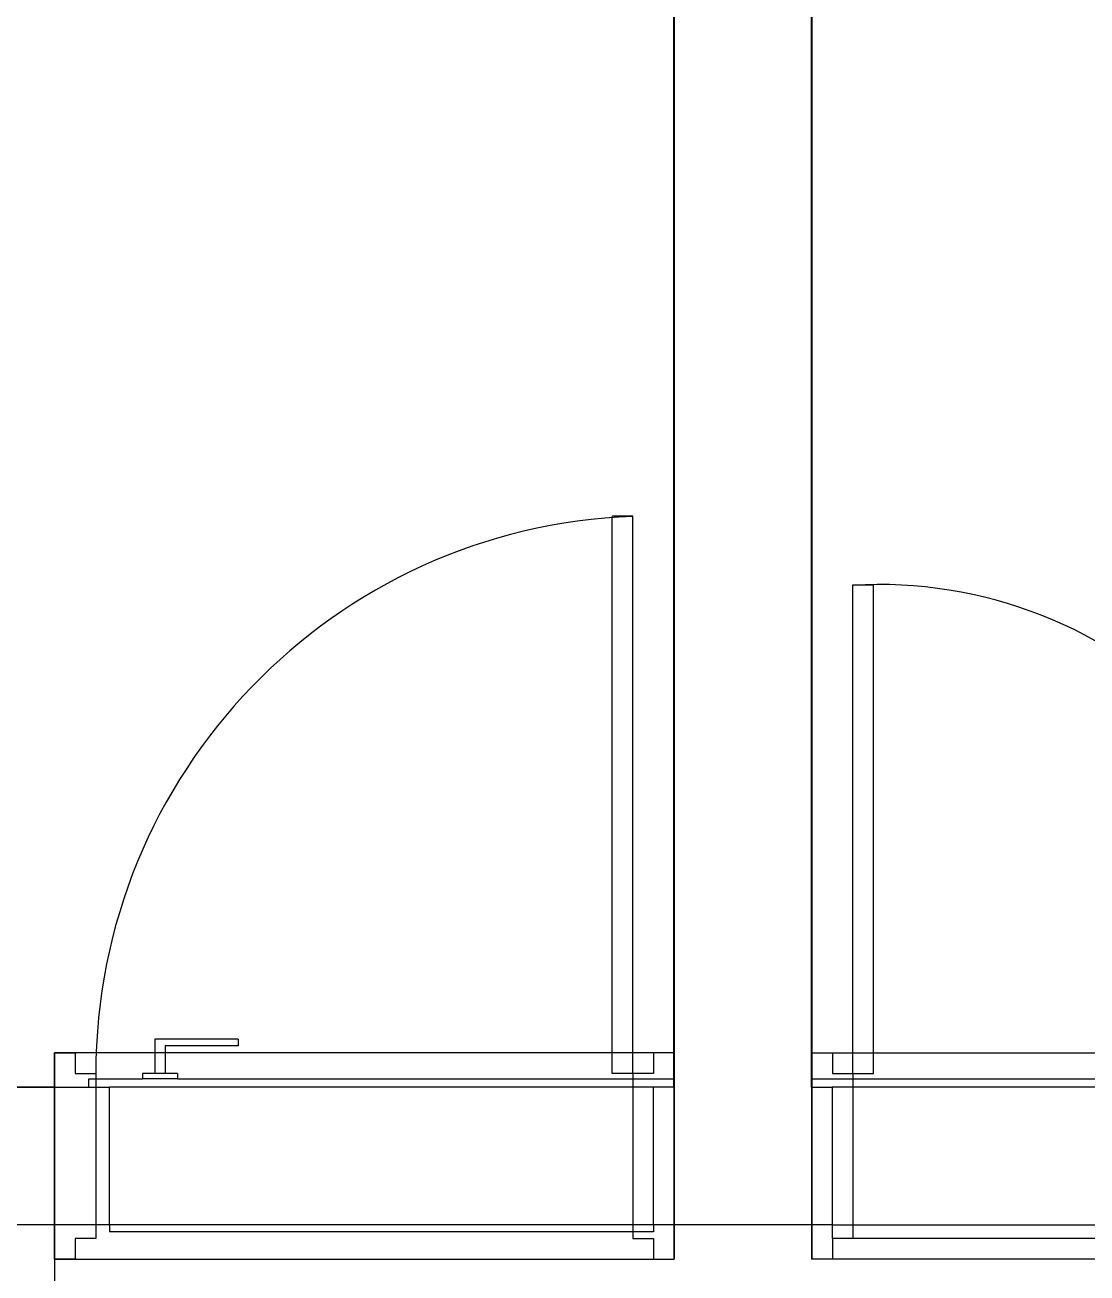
# Model space of a CAD drawing. Header units: millimetres. Extents: x -41292 to 298682, y -22072 to 33155.
# Drawn here: x 27502 to 29045, y 8011 to 9824 of the extents above; entities that cross this region are included whole.
import ezdxf

# ---------------------------------------------------------------- set-up
doc = ezdxf.new("R2010")
doc.units = ezdxf.units.MM
for name, color, linetype in [('벽1', 2, 'Continuous'), ('창호', 4, 'Continuous'), ('틀', 8, 'Continuous')]:
    doc.layers.add(name, color=color, linetype=linetype)

# ---------------------------------------------------------------- blocks, each defined once
blk = doc.blocks.new('AHSISHEUD')
for p, q in [((29272, 25940.7), (29272, 28268.7)), ((29072, 25940.7), (29072, 27658.7)), ((28439, 25998.7), (28317.7, 25998.7)), ((28317.7, 25998.7), (28317.7, 25948.7)), ((28439, 25998.7), (28439, 25988.7)), ((28332.9, 25988.7), (28332.9, 25948.7)), ((28439, 25988.7), (28332.9, 25988.7)), ((28222, 25928.7), (28222, 25940.7)), ((28222, 25940.7), (28300, 25940.7)), ((28300, 25948.7), (28300, 25940.7)), ((28317.7, 25948.7), (28300, 25948.7)), ((28350.6, 25940.7), (28300, 25940.7)), ((28332.9, 25948.7), (28317.7, 25948.7)), ((28350.6, 25948.7), (28332.9, 25948.7)), ((28350.6, 25948.7), (28350.6, 25940.7)), ((28350.6, 25940.7), (29072, 25940.7)), ((29072, 25928.7), (29072, 25940.7)), ((29272, 25928.7), (29272, 25940.7)), ((29272, 25940.7), (29993.5, 25940.7)), ((28052, 25928.7), (28222, 25928.7)), ((28222, 25928.7), (28252, 25928.7)), ((28252, 25728.7), (28252, 25928.7)), ((29042, 25928.7), (28252, 25928.7)), ((29072, 25928.7), (29042, 25928.7)), ((29042, 25728.7), (29042, 25928.7)), ((29272, 25928.7), (29302, 25928.7)), ((29302, 25928.7), (29302, 25728.7)), ((30092, 25928.7), (29302, 25928.7)), ((28172, 25728.7), (28072, 25728.7)), ((28252, 25728.7), (28172, 25728.7)), ((28172, 25728.7), (28172, 25248.7)), ((28252, 25728.7), (28252, 25718.7)), ((29042, 25728.7), (28252, 25728.7)), ((29042, 25718.7), (28252, 25718.7)), ((29042, 25728.7), (29042, 25718.7)), ((29302, 25728.7), (29042, 25728.7)), ((29302, 25728.7), (29302, 25708.7)), ((29302, 25728.7), (30092, 25728.7)), ((30092, 25708.7), (29302, 25708.7))]:
    blk.add_line(p, q)

msp = doc.modelspace()

# ---------------------------------------------------------------- linework, layer by layer
at = {"layer": '벽1'}
for p, q in [((28444.67, 10760.58), (28444.67, 8080.58)), ((28644.67, 10620.58), (28644.67, 8080.58)), ((27544.67, 8280.58), (25344.67, 8280.58)), ((27544.67, 8280.58), (27544.67, 8080.58)), ((27544.67, 8080.58), (27244.67, 8080.58)), ((28644.67, 8080.58), (28444.67, 8080.58)), ((28644.67, 8080.58), (28444.67, 8080.58))]:
    msp.add_line(p, q, dxfattribs=at)
at = {"layer": '창호'}
for centre, radius, start, end in [((28414.67, 8300.58), 810, 92.12255, 180), ((28742.16, 8365.34), 645.77, 354.24437, 93.32764)]:
    msp.add_arc(centre, radius, start, end, dxfattribs=at)
at = {"layer": '틀'}
for p, q in [((28384.67, 9110.58), (28354.67, 9110.58)), ((28354.67, 8300.58), (28354.67, 9110.03)), ((28384.67, 8300.58), (28384.67, 9110.58)), ((28704.67, 8300.58), (28704.67, 9010.58)), ((28704.67, 9010.58), (28734.67, 9010.58)), ((28734.67, 8300.58), (28734.67, 9010.03)), ((28444.67, 8330.58), (27544.67, 8330.58)), ((27544.67, 8330.58), (27544.67, 8030.58)), ((28444.67, 8030.58), (28444.67, 8330.58)), ((28444.67, 8330.58), (28444.67, 8030.58)), ((28644.67, 8030.58), (28644.67, 8330.58)), ((28644.67, 8330.58), (29444.67, 8330.58)), ((28644.67, 8330.58), (28644.67, 8030.58)), ((28384.67, 8300.58), (28354.67, 8300.58)), ((28704.67, 8300.58), (28734.67, 8300.58)), ((27544.67, 8030.58), (28444.67, 8030.58)), ((29444.67, 8030.58), (28644.67, 8030.58))]:
    msp.add_line(p, q, dxfattribs=at)
for points in [[(27544.67, 8330.58), (27574.67, 8330.58), (27574.67, 8300.58), (27604.67, 8300.58), (27604.67, 8060.58), (27574.67, 8060.58), (27574.67, 8030.58), (27544.67, 8030.58), (27544.67, 8330.58)], [(28444.67, 8330.58), (28414.67, 8330.58), (28414.67, 8300.58), (28384.67, 8300.58), (28384.67, 8060.58), (28414.67, 8060.58), (28414.67, 8030.58), (28444.67, 8030.58), (28444.67, 8330.58)], [(28644.67, 8330.58), (28674.67, 8330.58), (28674.67, 8300.58), (28704.67, 8300.58), (28704.67, 8060.58), (28674.67, 8060.58), (28674.67, 8030.58), (28644.67, 8030.58), (28644.67, 8330.58)]]:
    msp.add_lwpolyline(points, dxfattribs=at)

# ---------------------------------------------------------------- block references
msp.add_blockref('AHSISHEUD', (-627.37, -17648.09))

doc.saveas('drawing.dxf')
